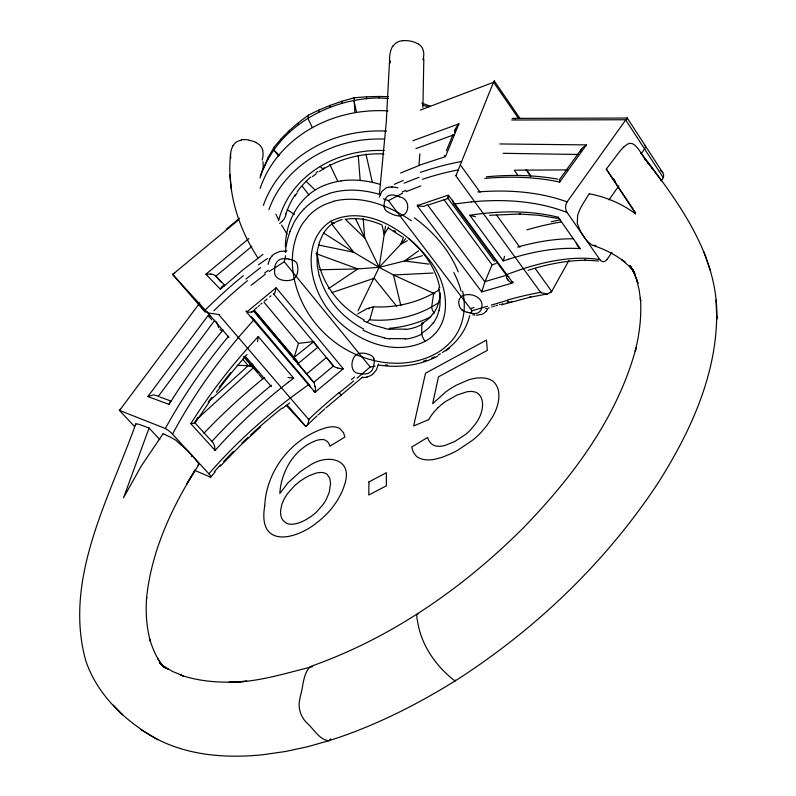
<?xml version="1.0" encoding="UTF-8"?>
<svg xmlns="http://www.w3.org/2000/svg" width="796" height="796" viewBox="0 0 796 796"><rect width="100%" height="100%" fill="white"/><g stroke="black" fill="none" stroke-linecap="round" stroke-linejoin="round"><path stroke-width="1.19" d="M260.033 178.035C275.625 127.808 328.549 98.336 379.155 97.938L379.165 96.445L388.339 96.684M292.341 260.75L292.54 255.078A84.535 77.421 -0.4 0 1 296.52 236.253M627.347 118.315L627.218 118.982M366.518 98.764L366.558 96.794L379.165 96.445M389.572 60.128L386.299 121.917L379.423 194.035M354.867 112.296L354.111 97.789L366.558 96.794M197.906 465.063L198.254 465.043A19.363 3.482 42.2 0 0 198.572 464.944L198.383 463.182L194.851 458.615A55.422 9.761 42.3 0 0 191.209 454.556M285.406 246.73C285.426 221.119 299.953 194.861 324.479 185.319M422.905 107.47L423.82 59.013M341.802 103.271L341.892 101.291L354.111 97.789M330.012 106.913L330.091 105.4L341.892 101.291M288.321 382.259L293.644 378.15L258.262 336.549L257.506 341.663M230.551 153.668C226.751 190.373 237.735 227.318 257.904 257.864M318.708 112.057L318.848 110.067L330.091 105.4M440.327 292.938L440.049 296.092A65.949 52.456 1.1 0 1 439.064 301.047M208.91 314.41L147.847 396.587L169.1 404.378L169.697 402.119L171.021 400.925M318.848 110.067L308.35 115.191L308.082 118.644L312.311 127.569M419.9 153.817L418.925 165.309M298.311 124.624L298.49 122.614L308.35 115.191M289.316 131.947L289.465 130.425L298.49 122.614M281.207 140.524L281.416 138.484L289.465 130.425M278.61 156.066L274.053 150.235L274.451 146.713L281.416 138.484M308.908 419.711L218.552 314.39M268.162 158.981L268.401 156.931L274.451 146.713M285.575 255.765L284.281 261.765L269.078 271.526M263.337 168.672L268.401 156.931M308.848 420.189L307.634 424.905L305.873 426.348L317.077 415.83M439.561 289.565A100.276 87.441 0.3 0 1 433.671 293.137L431.711 306.868A5.89 1.632 61 0 0 434.069 313.246M385.503 226.074L379.125 267.337L358.051 310.758M276.103 288.033L274.928 292.848L273.685 293.943M433.671 293.137A100.276 87.441 0.3 0 1 373.473 306.818L370.001 318.957L367.235 322.33M455.481 680.122L455.033 680.988C415.373 705.535 373.354 726.688 328.798 740.738C319.246 739.832 313.733 728.837 306.918 722.997C300.599 716.808 297.714 707.773 299.833 699.117A101.609 53.312 74.1 0 1 300.351 696.112C303.375 686.45 302.868 674.023 310.281 666.55C390.856 638.312 462.625 588.373 522.823 528.375C572.493 477.282 617.308 417.711 636.074 347.932L635.218 351.116C639.496 333.773 641.805 315.853 640.372 297.993L640.651 301.087L639.098 289.664L636.462 279.038L632.76 269.138L637.994 283.197L636.462 279.038M494.226 82.326L494.356 81.132M448.168 196.035L448.218 195.816A11.691 1.473 -69.2 0 0 447.989 198.005M508.435 259.257L503.291 260.929L504.525 256.292M503.291 260.929L469.859 215.278L475.7 214.422A312.34 176.274 -37.1 0 1 554.195 216.303L558.265 217.248L558.255 218.403M378.568 364.08L376.269 370.07L372.618 374.309M379.294 197.119L381.772 191.438L385.911 188.105A14.288 10.457 12.8 0 1 388.647 187.229M455.969 175.667L460.307 164.871M439.113 310.251L436.944 316.858L433.531 322.967M580.284 151.608L582.364 147.986L586.443 144.892L499.828 143.957M454.884 130.136L455.352 128.763M439.143 301.057L436.905 307.614L433.442 313.674M469.69 315.664C467.242 325.773 461.959 335.136 454.715 342.588A65.929 48.924 -9.4 0 1 442.337 352.519M481.739 291.913L417.114 205.696L448.377 195.1L512.903 282.898L481.739 291.913L482.048 290.888M482.127 290.61L484.913 281.864L427.362 204.652L423.88 206.443L417.88 205.915M293.366 359.583L298.47 343.424L263.874 302.082M559.479 179.637L559.697 182.045L554.175 180.941A347.305 200.433 -36.2 0 0 484.834 178.423M260.282 176.016L263.526 167.1M296.391 236.213L299.893 228.203A65.61 60.506 15.6 0 1 302.769 223.358L308.838 215.736A56.407 52.228 20.6 0 1 325.216 204.323L333.743 201.308M135.688 425.004L135.589 424.168A15.562 2.687 42.4 0 1 135.827 423.95L137.111 423.91A74.904 12.865 42.1 0 1 139.35 424.467L149.081 428.029L123.539 497.759L141.161 466.227L162.881 433.989M289.863 231.636L293.814 222.87A72.943 67.093 15.1 0 1 299.624 214.034L303.903 209.059M135.728 423.999C109.072 498.813 63.421 578.483 85.59 660.083C96.485 693.525 123.47 719.584 153.18 736.987C186.055 755.513 225.308 758.488 262.212 754.807L285.645 751.474L307.704 746.698L328.798 740.738L330.748 738.837M403.482 237.308L400.746 244.223L379.125 267.337L357.822 268.919L319.584 269.774M446.337 150.832L453.063 134.444M412.855 140.743L458.924 123.828L445.471 156.643L421.363 164.553L400.607 173.031M496.077 263.526L492.077 264.829L485.023 281.605L505.241 275.605M487.5 306.261L472.008 310.778L470.535 313.415M210.85 476.714A6.706 1.204 42.1 0 0 208.95 473.839L172.473 434.168L173.677 431.93A316.589 162.931 -48.1 0 1 240.7 334.827L254.073 319.564A6.259 1.612 42.9 0 0 251.078 316.639M269.934 258.879L270.332 258.173A12.905 11.234 -25.9 0 1 272.013 256.063M535.25 268.56L551.708 291.435L568.901 260.521M388.498 227.119L384.209 234.641L382.03 225.029M551.698 291.455L550.096 292.391M198.851 464.526C172.851 505.062 151.23 550.195 146.534 598.692L146.623 597.488C145.559 612.184 146.454 627.079 150.374 641.317L149.787 639.477C152.534 648.392 156.295 657.018 161.638 664.69M194.393 471.351L186.642 484.117L194.224 471.64M232.82 145.877L234.919 143.21A11.721 10.388 11.2 0 1 238.521 140.962L241.337 140.215M169.1 404.378L172.911 398.308A348.041 178.284 -47.9 0 1 223.139 329.922M288.321 382.269A307.982 151.22 -34 0 0 218.621 446.526L215.099 450.436L190.821 423.701L193.766 419.064A312.758 160.971 -46.1 0 1 253.596 341.603L258.262 336.549M661.068 180.593C664.61 178.155 664.471 173.11 661.088 170.832M195.498 422.417L209.149 402.209M589.169 193.786L582.513 204.502A82.426 56.148 88.4 0 0 580.155 208.97L578.135 213.806A21.253 14.716 87.3 0 0 577.647 215.408L577.269 223.427L580.662 231.716A66.237 45.203 86.5 0 0 583.279 235.795L583.916 236.73A61.342 41.909 86.6 0 0 587.498 241.387L591.965 245.088L595.985 245.556M663.177 177.508L625.586 119.758L511.639 120.007M421.93 323.305L422.039 323.146A6.079 1.751 60.9 0 1 422.994 323.126M294.699 196.453L297.157 192.871M607.01 259.536L611.925 252.362M608.99 199.915L618.9 185.717M641.258 153.708L644.581 148.942A6.875 3.094 -33.6 0 0 644.342 145.061M581.558 148.981L559.518 179.558M633.357 209.408L606.303 169.08L619.756 151.349A83.242 55.68 87.5 0 1 623.716 147.061M559.697 182.045L586.443 144.892M393.045 46.108L394.975 43.88A12.099 11.224 -2.5 0 1 398.866 41.472L402.627 40.566M158.951 396.697A6.199 5.572 -67.9 0 0 158.444 396.209L214.801 320.211M209.139 317.365L210.622 315.365M199.836 302.818L119.539 410.428L165.349 428.497A324.708 165.996 -47.9 0 1 228.581 336.24M216.373 392.239L231.576 372.637L246.949 354.419M551.2 292.192L547.26 293.923L541.33 292.858M485.968 311.296L485.53 311.803A12.706 10.079 21.8 0 1 483.859 313.316A13.731 10.925 22.5 0 1 481.461 314.44L476.456 315.146M208.93 473.829L210.492 472.028A309.017 151.071 -32.1 0 1 293.067 395.95L308.938 384.368L254.073 319.564M457.63 125.151L458.924 123.828M210.761 476.983L215.119 471.968M405.681 238.691L400.746 244.223L407.333 240.72M220.283 466.217L239.686 446.188L260.6 426.795M494.157 81.013L493.52 82.167L518.624 118.574M623.726 147.081L627.148 144.355A17.383 11.731 85.9 0 1 628.163 143.827C631.795 142.036 635.298 145.161 637.387 147.857A63.67 43.571 86.6 0 1 640.8 152.543L642.034 154.404A68.934 47.223 86.7 0 1 644.193 157.976M208.91 401.423L248.223 365.643L253.019 365.454M197.408 418.786L253.864 367.324L244.352 356.29M318.151 414.855L324.758 408.925M119.281 409.88L120.564 409.343M325.882 407.93L362.747 376.986M375.035 366.12L370.18 366.996L357.066 378.16M306.928 373.742L326.46 357.513L333.504 365.971L313.733 382.398L253.576 310.51M254.471 309.604L256.989 307.455M258.242 306.39L259.506 305.326M260.77 304.261L262.043 303.196M254.461 310.838L298.6 363.165L294.072 357.404L314.012 341.444M297.425 364.14L317.843 347.185L313.156 341.564L298.47 343.424M226.442 229.109L239.556 218.243M238.392 220.024L172.672 274.461L207.676 312.709L229.029 337.484M262.959 254.412L242.88 269.934L220.363 289.237L205.905 274.222L248.939 238.561M251.805 246.402L215.895 276.162A5.731 3.632 25.1 0 0 212.154 274.222L210.84 273.953M264.58 301.087L267.138 298.998M353.732 380.926L339.205 392.866L341.275 395.304L340.589 394.438M245.974 279.028L260.561 267.635M251.138 285.326L265.406 274.172M269.705 296.908L270.988 295.873M312.5 176.652L316.121 173.836M445.889 350.897L449.441 348.131M282.859 408.169L289.605 402.935M418.537 250.81L404.487 260.969L379.125 267.337L353.792 252.272L323.624 233.009M328.35 288.729L357.822 268.919L315.972 253.606M319.554 171.419C338.39 158.842 361.354 152.961 383.921 153.917M147.847 396.587L153.548 394.826L158.444 396.209M627.039 118.097L567.08 201.886A324.121 186.742 -36.1 0 0 477.779 191.965M330.738 221.248C299.644 241.546 309.972 289.157 331.196 313.266C352.509 339.773 392.766 357.494 425.154 341.315C455.69 324.708 447.8 280.54 427.88 258.242C406.448 230.75 365.832 203.885 330.738 221.248A6.448 1.93 59.6 0 0 334.559 222.562M383.413 198.801L388.438 200.652L402.567 193.239M438.317 354.946L440.367 353.782M357.673 313.942L367.255 308.53A105.938 92.465 0.3 0 0 369.264 308.699M437.81 356.011C419.721 365.812 398.239 368.15 378.09 364.956M222.91 286.162L223.756 285.903M431.601 358.19L434.536 356.887M559.17 218.572L558.692 218.691M404.07 183.17L419.064 177.269M406.189 191.617L420.865 185.916M428.666 419.631L413.641 425.95L425.512 373.234L486.455 340.081L487.341 350.359L438.447 376.846L432.676 403.681L445.601 392.06A45.332 23.193 -38.4 0 1 456.277 385.214L468.108 380.03A43.402 22.189 -38.4 0 1 477.033 378.03L481.988 377.851A52.108 26.706 -38.5 0 1 486.625 378.448L488.028 378.816A47.302 24.218 -38.4 0 1 493.809 381.961C500.266 388.249 499.56 398.517 497.162 406.477A56.048 28.746 -38.6 0 1 492.316 417.293L486.814 425.601L481.391 432.039A46.347 23.88 -38.6 0 1 473.003 439.909L458.008 450.078A69.73 35.522 -38.5 0 1 450.735 453.81L442.367 457.232L434.835 459.262A44.855 23.094 -38.7 0 1 425.124 459.72A46.765 24.069 -38.7 0 1 422.368 459.202A44.546 22.935 -38.7 0 1 415.95 455.8L413.224 452.019L411.701 447.044L427.651 437.432C428.706 442.208 432.835 446.267 437.89 446.267A27.611 14.229 -38.7 0 0 444.994 445.462L454.745 441.511L465.083 434.795A30.139 15.522 -38.6 0 0 471.272 429.064L475.481 423.93A34.427 17.701 -38.6 0 0 479.5 417.253C482.963 409.88 484.983 398.249 477.152 392.935A30.218 15.462 -38.5 0 0 472.575 391.552A28.537 14.597 -38.5 0 0 466.844 391.821L457.123 395.015L445.561 401.512A29.86 15.273 -38.6 0 0 438.108 407.642M452.645 200.174A6.567 4.846 85.5 0 0 454.038 204.104L506.097 274.789L520.823 269.486M420.427 110.057L493.46 82.326L460.317 164.842L480.087 192.204M415.95 148.603L454.317 134.663M428.745 204.851L448.257 198.393M331.922 292.6L374.239 278.252L396.687 306.261M329.554 193.428L322.4 196.134A65.302 60.267 18.8 0 0 303.933 209.089M423.512 361.155L426.596 360.16M194.871 423.084L190.821 423.701M528.096 270.292C546.752 264.411 566.155 260.431 585.766 260.232L584.443 260.242L594.085 260.59M491.291 305.127L507.35 300.371A6.318 3.423 74.3 0 0 511.967 301.296M499.49 304.659L500.137 304.47M496.276 305.624L497.56 305.236M502.057 303.893L502.694 303.704M493.679 306.39L494.983 306.002M422.377 255.705L404.487 260.969L428.895 264.123M491.729 306.967L492.386 306.778M508.415 302.002L507.142 302.38M501.341 304.858L530.882 296.998L529.469 297.326L547.797 293.873M488.465 307.923L489.122 307.734M373.473 306.828L370.727 307.594M485.829 308.679L486.495 308.49M205.905 274.222L207.278 273.933M252.322 311.793L251.546 311.952M369.951 307.803L368.021 308.321M367.583 376.697L366.787 376.876M551.29 221.766L560.225 219.815M454.078 204.055L471.58 201.856M174.692 273.038L172.493 274.232L205.079 312.022M345.812 219.288C357.822 217.209 370.11 220.034 381.204 224.651M341.096 180.831C354.061 179.03 367.344 180.583 379.841 184.294M405.652 329.126L390.418 329.166M405.134 338.698L389.712 338.638M486.396 176.831C510.176 174.513 534.305 174.941 557.857 179.16M489.639 215.308L520.295 214.015L519.241 213.995L538.643 215.278L557.071 218.333M433.094 273.038L393.473 274.988L379.125 267.337L355.693 219.049M391.334 186.861L392.179 186.851M567.359 169.896L514.236 170.195L517.798 175.259M627.178 118.047L513.45 118.385M218.233 314.39L207.965 312.957M503.112 153.3L578.284 154.494M237.208 365.354L248.223 365.643L253.864 367.324M286.888 250.879L279.655 251.496L274.222 253.974A13.94 12.079 -26.2 0 0 271.953 256.023M379.155 97.938L388.339 98.525M293.644 378.15L288.102 377.483M558.265 217.248L580.244 248.66L576.762 248.461A308.062 135.917 -42.9 0 0 508.425 259.267M475.59 216.801L469.939 215.318M385.383 364.926L387.702 365.125M593.398 260.541L598.473 261.028M474.814 315.057L472.784 314.808M286.809 258.8L288.928 259.048M471.759 313.256C476.098 314.599 481.311 312.44 481.709 307.475A29.85 22.149 12.7 0 0 481.958 306.082C483.421 291.993 452.834 289.157 459.819 307.236A7.453 5.761 11.8 0 0 462.257 309.903M249.407 363.742L252.919 364.299M589.358 193.826C605.945 196.791 623.178 204.313 635.616 213.985M318.549 245.019L353.792 252.272L331.773 224.094M384.886 328.3L373.931 325.305L363.563 320.818M384.12 337.733L373.254 334.698L362.986 330.191M337.673 367.951L336.499 367.613A5.512 1.97 9.5 0 1 333.534 366.14L273.386 293.694M207.617 312.231L205.368 311.664L200.821 306.39A6.05 1.473 43.1 0 1 198.98 303.087M469.351 312.748L468.784 312.599M468.695 312.579L467.312 312.171M312.589 666.65C285.465 673.217 257.685 682.351 229.129 682.311L246.69 681.217C224.581 683.227 201.866 682.281 180.702 675.088L183.369 675.913L173.04 671.665L163.717 666.511L168.264 669.346L159.916 663.327L165.757 668.54M422.437 105.022L428.348 106.823M380.677 194.751C368.269 190.891 355.066 189.149 342.111 190.722A69.471 63.949 18.2 0 0 329.524 193.358M421.84 103.092L430.536 106.256M593.209 245.546C604.701 249.248 615.597 254.78 625.159 262.192L621.646 259.586L629.089 266.172L633.984 271.695M160.066 397.105L170.046 400.716M399.652 196.871C407.681 198.234 410.099 207.895 405.254 213.696C400.03 218.651 391.433 214.273 386.458 211.04A7.731 6.219 16.1 0 1 384.468 207.875M417.95 614.124L416.666 614.671L417.084 618.96A103.142 22.198 58.3 0 0 417.542 621.009C421.074 645.238 436.108 666.511 455.033 680.988C535.419 629.646 605.975 562.165 658.481 482.366C689.933 432.616 716.121 376.19 716.689 316.261M194.124 470.137L209.836 476.844M163.051 433.75L169.289 436.606A75.123 13.273 42 0 1 171.956 437.979L174.921 439.7A19.373 3.482 42.2 0 1 175.936 440.347L187.359 450.436A59.78 10.517 42.3 0 1 190.493 453.77L190.861 454.168M540.852 292.649L455.919 175.906M434.905 293.853L393.473 274.988L400.885 305.714M256.163 142.603L259.217 144.613A11.711 10.388 10.5 0 1 261.854 147.966L262.789 150.524M388.597 228.203L402.338 236.989M140.962 729.733L157.727 739.663M417.83 43.631L420.228 45.422A12.089 11.204 -3.7 0 1 422.775 49.004L423.701 52.466A25.164 23.323 -2 0 1 423.173 59.322M393.891 230.462L395.602 231.546M119.34 410.318L134.633 426.606M287.207 209.756L294.49 214.413M411.293 220.771C391.443 207.01 367.304 197.189 342.768 199.637A61.173 56.407 19.6 0 0 333.723 201.249M660.312 170.225L660.949 170.712M580.185 248.621L577.607 246.064L576.244 243.208M164.692 667.496L160.145 663.257L163.449 666.819M215.835 276.113L220.82 281.943M274.053 150.235L279.386 155.399M306.042 181.219L314.927 189.826M345.146 219.089L364.687 238.014L363.145 218.293M508.057 279.784L507.261 278.839M216.263 276.56L224.661 285.177M113.331 705.147L122.584 714.748M286.152 405.283L305.425 426.069L287.754 405.582M149.081 428.029L159.916 439.72M194.891 422.825L213.248 442.894L214.592 446.058L215.099 450.436M249.506 362.827L253.138 367.026M208.801 316.33L211.766 319.763M219.875 329.166L221.338 330.857M243.576 356.628L252.441 366.896M254.043 368.757L258.043 373.384M258.839 374.319L262.819 378.926M242.7 359.245L248.223 365.643M245.367 356.429L271.297 386.498M254.292 310.241L294.072 357.404M253.307 310.798L313.843 382.538A5.473 1.831 -89.8 0 1 314.699 385.692M160.394 662.75L163.578 666.56M284.281 261.765L370.18 366.996M285.137 251.367L285.804 252.193M302.152 186.194L308.987 194.94M634.153 271.665L629.765 266.013L634.671 273.157M388.438 200.662L472.008 310.778M647.665 162.235L661.496 180.811M640.959 153.17C677.993 201.507 718.758 255.078 716.798 319.226L716.032 300.042M448.048 198.393L494.296 261.178M444.019 199.696L492.077 264.829M646.412 160.404L653.148 169.568M496.346 214.711L519.878 247.277M507.281 278.869L507.311 278.908A5.731 4.229 17.8 0 1 506.355 276.62M526.405 169.498L530.653 175.578M520.047 118.504L494.336 81.023M634.243 210.711L634.691 211.358M635.128 212.015L635.576 212.661M606.303 169.08L633.984 211.139M613.547 178.821L615.587 181.866M526.096 169.568L530.783 176.722M662.73 172.613L627.328 118.126M644.481 158.026L647.884 163.23M157.518 658.212L162.294 665.695M287.127 234.233L281.575 225.049M634.78 273.217L630.133 265.536L634.72 274.401M634.342 211.766L635.258 213.348M644.481 158.523L645.327 160.135M275.864 214.184L278.59 219.616M329.773 164.384L337.703 181.12M285.366 251.755L285.436 251.944A92.346 84.346 -0.4 0 1 290.023 231.686M216.532 321.823L218.731 327.614M704.002 252.053L710.36 270.511M390.428 62.864L389.732 60.098M319.405 267.118L316.937 252.541M319.176 275.923L317.226 265.068L316.977 255.924A68.038 61.66 -1.6 0 1 317.544 250.034L319.465 242.133L322.688 234.79A36.825 33.939 17.9 0 1 334.37 222.313M354.001 101.201L356.449 112.027M365.971 154.096L372.23 181.747M438.666 287.834L440.118 297.425L439.949 305.276A66.834 52.705 1.5 0 1 439.024 310.241M462.625 291.217C466.914 309.216 462.934 329.634 449.66 343.016A57.123 41.83 -9.8 0 1 438.765 351.912C405.542 372.09 361.085 363.643 331.982 339.912A133.29 120.037 -36.7 0 1 304.092 306.191C297.903 294.45 293.843 281.535 292.669 268.292A104.007 94.814 -12.3 0 1 292.371 260.75M314.768 385.622L314.898 386.936M230.024 174.821L231.308 188.941M285.615 213.607L285.635 215.995L284.152 218.9A11.552 6.517 -44.8 0 1 282.52 220.88M358.24 155.439L360.16 180.085M262.988 161.697L263.307 167.817M428.636 419.631A34.885 17.88 -38.5 0 1 438.118 407.651M439.243 302.231A96.754 83.839 0.3 0 1 369.563 319.803M285.615 215.029A96.754 83.839 0.3 0 1 295.356 194.473M297.256 191.736A96.754 83.839 0.3 0 1 310.808 177.02M316.161 172.732A96.754 83.839 0.3 0 1 318.022 171.379M430.835 316.828A103.012 89.142 0.3 0 1 389.214 328.33M278.59 220.681A103.012 89.142 0.3 0 1 384.229 150.553M323.982 167.568A6.268 1.801 59.2 0 1 320.251 166.414M282.49 220.86A13.413 7.612 -44.8 0 1 279.645 223.487M263.386 205.368A121.072 104.903 0.3 0 1 386.637 131.131M268.909 209.666A115.35 99.838 0.3 0 1 384.229 139.091M260.113 188.503A124.236 108.326 0.3 0 1 388.03 110.903M194.443 422.706A319.514 165.369 -46 0 1 197.786 417.582M208.204 402.338A319.514 165.369 -46 0 1 211.816 397.303M219.228 387.304A319.514 165.369 -46 0 1 230.82 372.528M211.656 441.69A315.893 154.384 -34.2 0 1 271.307 385.254M259.098 372.279A5.88 1.413 42.5 0 1 253.864 367.871M210.532 477.003A6.706 1.204 42.1 0 1 209.776 476.784M203.975 433.193A346.698 169.956 -34.2 0 1 264.511 377.483M165.409 428.576A6.826 1.244 42.4 0 1 172.493 434.178M308.719 384.309A6.079 1.413 42.8 0 1 310.34 386.717M214.353 471.69A315.684 155.718 -32.3 0 1 220.552 464.844M223.726 461.451A315.684 155.718 -32.3 0 1 233.517 451.342M241.974 443.044A315.684 155.718 -32.3 0 1 248.054 437.303M250.7 434.855A315.684 155.718 -32.3 0 1 282.112 408.03M191.368 456.068A12.696 2.279 42.2 0 1 191.657 456.446M425.154 341.315A6.129 1.771 61.1 0 1 421.701 333.514L421.8 323.992A6.079 1.721 61.3 0 1 423.074 323.186M422.109 324.35A36.009 28.069 -8.4 0 1 405.681 329.484M433.094 313.544A35.989 27.213 -9 0 1 421.572 323.743M422.039 333.922A35.959 27.8 -8.7 0 1 405.164 339.106M433.124 322.838A35.949 26.825 -9.3 0 1 421.442 333.235M363.732 329.076A103.868 93.56 -20.3 0 1 319.355 275.874M389.632 338.917A65.72 54.864 -11.3 0 1 384.02 338.001M408.487 238.472A101.987 79.212 13.6 0 1 439.73 287.804M335.494 222.164A36.805 33.402 14.6 0 1 342.101 219.577M324.509 185.378A68.227 62.725 17.1 0 1 341.116 180.941M364.15 319.922A104.206 93.928 -20.5 0 1 319.654 267.048M390.358 329.425A64.814 54.277 -10.7 0 1 384.806 328.549M414.388 217.825A128.007 98.306 19 0 1 458.217 271.864M453.839 272.55A123.42 90.207 20.5 0 1 461.103 291.227M308.649 419.452A300.988 135.718 -40 0 1 339.016 392.627M219.666 314.649A12.099 1.134 2.6 0 1 219.278 314.649M354.598 376.956A231.387 45.223 -38.6 0 1 351.424 379.573M264.59 273.018A219.975 206.194 -44.3 0 1 268.292 270.361M213.855 310.778A309.783 181.359 -40 0 1 247.466 280.67M258.501 264.769A191.836 188.652 -54.7 0 1 267.555 258.501M204.671 310.579A318.191 181.08 -40 0 1 243.307 275.655M308.54 419.303A11.731 2.706 -87.1 0 1 308.49 419.721M253.426 310.808A5.662 1.463 6.9 0 1 252.272 311.733M246.601 311.117A12.388 3.393 7.6 0 1 245.825 311.077M313.843 390.577A11.99 1.91 -86.3 0 1 313.783 391.224M343.305 368.856A10.816 3.861 9.8 0 1 337.663 368.031M315.395 386.687A10.736 4.308 89.8 0 1 315.345 391.562M251.665 312.002A11.114 2.836 7.2 0 1 248.014 312.231M220.303 289.177A11.512 6.895 72.3 0 1 222.89 286.092M207.448 274.182A11.244 6.796 23 0 1 210.91 274.232M223.785 286.003A5.214 3.283 75.1 0 1 224.094 285.923M507.5 300.022A300.988 142.633 -35.9 0 1 540.952 292.281M456.277 175.498A12.845 3.005 -60.9 0 1 456.337 175.269M474.068 307.545A234.88 12.955 -15.1 0 1 470.764 308.52M402.229 191.985A223.606 181.229 -83.3 0 1 405.89 190.393M422.477 179.299A310.112 171.14 -46.2 0 1 458.188 169.926M394.378 184.304A195.896 165.469 79.2 0 1 403.234 180.573M420.308 172.414A318.47 171.946 -45.3 0 1 461.59 161.498M541.479 292.56A12.398 8.109 18.5 0 1 541.011 292.371M418.089 205.229A12.567 5.95 14.7 0 1 417.402 205.04M447.412 198.224A13.025 1.453 -70.1 0 1 447.252 198.353M513.291 282.122A12.557 7.492 19.1 0 1 512.415 281.744M511.41 282.63A11.253 8.796 15.5 0 1 507.778 279.993M448.586 197.965A5.95 0.716 -68.9 0 1 448.287 198.313M444.367 155.588A12.099 0.567 49.6 0 1 444.735 155.747M455.511 128.813A11.95 10.209 -53.4 0 1 457.79 125.3M454.645 132.494A6.079 5.343 -53.1 0 1 454.924 130.146M606.95 259.456A7.333 5.055 88.1 0 1 599.826 259.665M526.922 229.875A346.777 153.021 -42.8 0 1 561.379 221.994M567.041 212.512A7.482 5.224 86.7 0 1 567.14 201.975M512.236 118.584A6.507 4.637 83.8 0 1 515.38 118.992M508.813 276.59A6.368 4.537 86.8 0 1 506.117 274.769M471.55 201.895A315.932 183.478 -36.1 0 1 565.26 211.786L567.07 212.472L599.856 259.625L598.383 259.387A309.037 130.653 -43.8 0 0 520.803 269.526M517.589 247.059A315.922 138.962 -42.8 0 1 573.11 238.78M467.262 312.34A16.457 12.706 11.9 0 1 462.068 310.122M471.759 313.186A18.209 13.423 12.9 0 1 469.371 312.689M487.769 308.52A24.517 18.865 12.7 0 1 486.177 311.395M373.881 358.817A7.283 6.368 -19 0 0 372.011 355.902C366.956 352.966 357.951 351.066 354.18 356.956C350.538 362.707 350.698 373.443 359.722 373.543A29.283 25.343 -24.4 0 0 361.483 373.772C366.26 374.906 372.001 372.846 373.145 367.643A17.731 15.333 -25.2 0 0 373.712 365.523L374.06 363.682A16.039 14.02 -19.3 0 0 373.991 358.797M372.627 374.309A13.393 12.398 -22.2 0 1 370.09 375.831A12.398 11.433 -22.4 0 1 367.593 376.767M366.827 377.204A23.96 21.014 -20.5 0 1 361.802 377.503M402.647 40.745A24.069 22.208 -2.6 0 1 417.761 43.73M423.223 59.332A24.785 23.044 5.1 0 1 423.134 59.79M389.652 60.108A25.134 23.243 -3.9 0 1 390.169 53.242A24.775 23.024 2.6 0 1 392.786 45.979M399.672 196.821A30.785 24.517 20.8 0 0 397.801 196.134C393.542 194.403 386.896 193.935 385.284 199.428A18.855 14.995 21.4 0 0 384.637 201.368L384.299 203.099A17.044 13.681 16.3 0 0 384.269 207.885M388.687 187.309A13.234 9.741 13.2 0 1 391.363 186.99M392.199 187.07A25.382 20.258 16.9 0 1 397.95 187.856M230.8 158.016A23.353 20.686 10 0 1 232.969 145.957M262.68 150.544A23.392 20.696 11.3 0 1 262.143 160.076M249.287 140.424A24.298 21.462 10.6 0 1 256.232 142.474M241.258 139.758A23.96 21.582 11.2 0 1 249.347 140.126M294.212 260.73A7.562 6.846 -15.5 0 1 296.898 263.396C298.848 268.919 298.122 278.172 291.366 280.003C284.431 281.844 273.078 279.635 274.66 270.133A30.198 27.85 -19.8 0 1 274.759 268.332C274.67 263.028 278.789 258.113 284.331 258.72A18.368 16.975 -20.1 0 1 286.819 258.74M288.888 259.237A16.616 15.044 -15.7 0 1 294.202 260.75M268.123 264.421A24.815 22.517 -17.3 0 1 269.973 258.899M368.916 481.898L368.767 495.032L386.368 485.809L386.349 472.725L368.916 481.898M330.549 483.49L329.245 492.346L326.022 499.898A30.308 15.015 -41.8 0 1 322.788 504.853L316.838 511.639A25.979 12.895 -41.8 0 1 311.216 516.365L306.281 519.519A30.149 14.935 -41.8 0 1 291.893 524.246A29.323 14.537 -41.8 0 1 286.291 523.091L283.127 520.494A43.253 21.442 -41.5 0 1 280.6 510.554L281.754 504.734L283.625 500.067A29.631 14.617 -41.7 0 1 288.053 493.022L294.003 486.326A28.746 14.179 -41.7 0 1 300.739 480.714L305.674 477.58A37.651 18.636 -41.8 0 1 309.604 475.53L315.624 473.252A26.676 13.154 -41.6 0 1 321.743 472.506L322.639 472.605A29.333 14.467 -41.7 0 1 325.136 473.232A28.537 14.079 -41.7 0 1 327.196 474.416L329.842 478.426L330.549 483.49M264.72 505.848C257.377 548.942 296.212 540.185 318.052 521.728A44.447 22.059 -41.8 0 0 325.365 515.33A43.153 21.422 -41.8 0 0 331.823 508.286L337.205 500.784L341.474 492.903A57.571 28.397 -41.9 0 0 344.35 485.301C354.3 457.819 325.942 453.173 308.181 466.506A44.268 21.85 -41.6 0 0 299.813 472.088L288.003 482.804L279.814 493.51C280.729 478.545 286.749 463.978 297.107 453.093A27.462 13.224 -41.1 0 1 308.291 444.248A30.497 14.706 -41.2 0 1 311.127 442.695L315.246 440.885A23.442 11.273 -41.1 0 1 320.738 439.611C325.176 438.646 329.037 441.999 329.932 446.188L344.857 437.074L343.623 432.905L340.041 428.696A37.293 17.95 -41 0 0 334.4 426.885A37.422 18.01 -41 0 0 327.007 427.472C292.52 437.183 266.361 469.968 264.72 505.848M314.987 392.289L246.621 312.151L276.152 287.714L343.255 368.777L314.987 392.289"/></g></svg>
